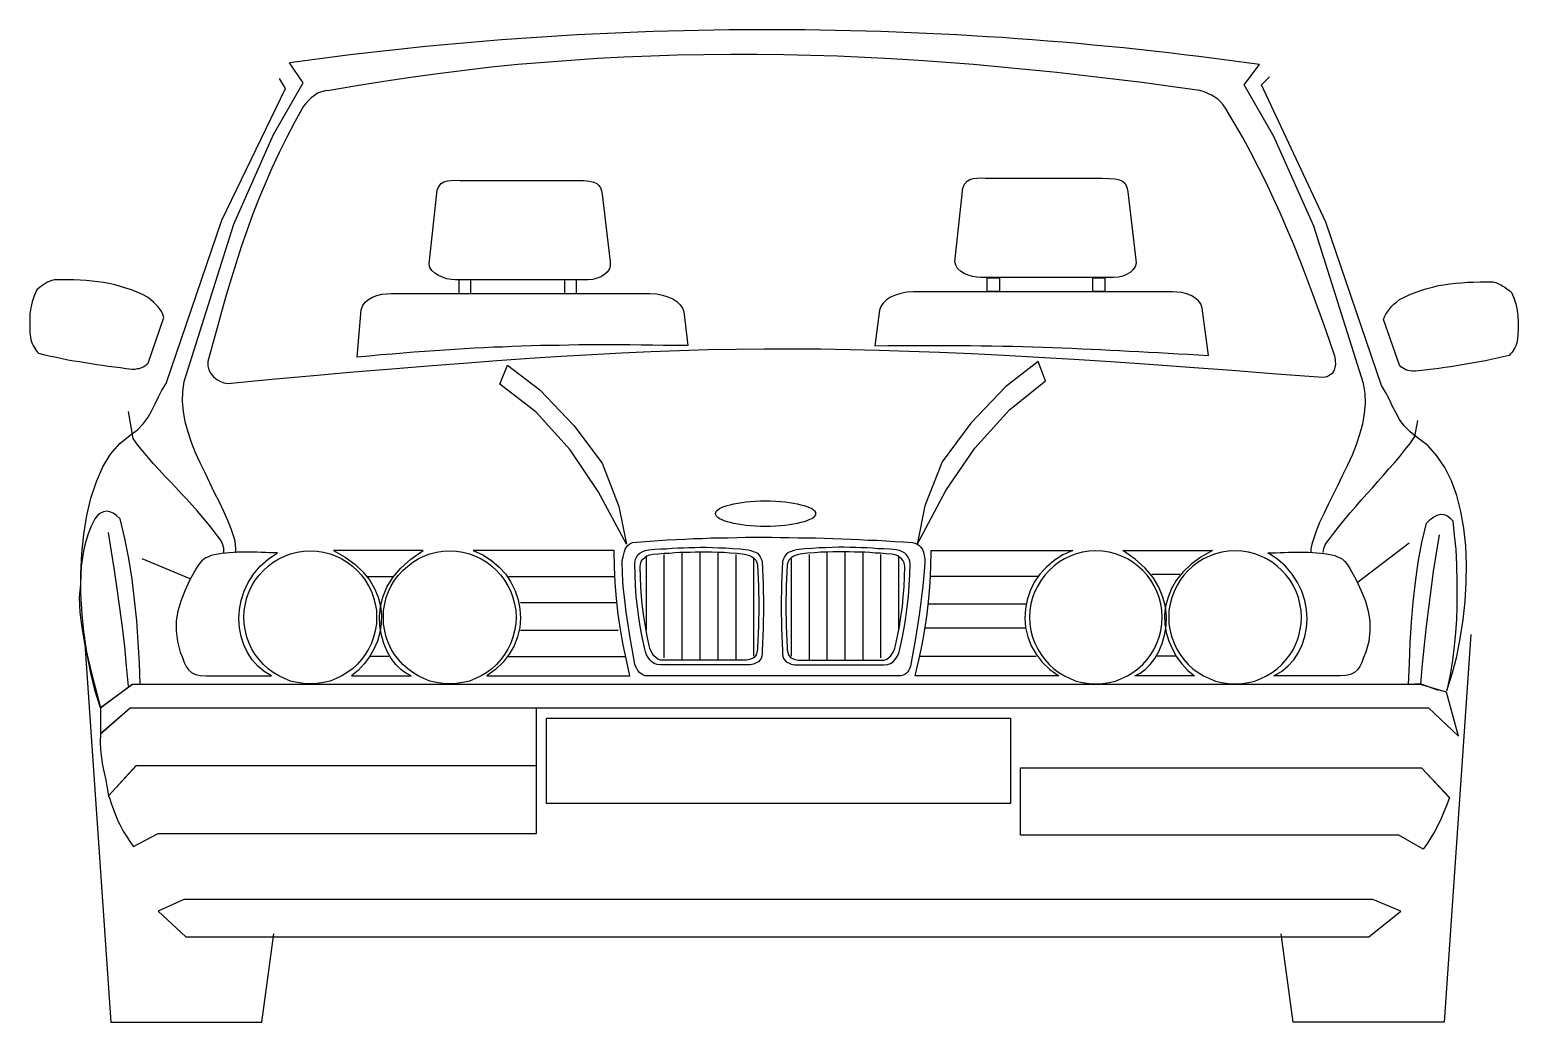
# Model space of a CAD drawing. Extents: x 644 to 857, y -40 to 102.
import ezdxf

# ---------------------------------------------------------------- set-up
doc = ezdxf.new("R2010")
doc.units = 0
doc.layers.add('7', color=7, linetype='CONTINUOUS')

msp = doc.modelspace()

# ---------------------------------------------------------------- linework, layer by layer
at = {"layer": '7', "linetype": 'CONTINUOUS'}
for points in [[(669.61, 54.23), (669.61, 53.61), (669.75, 53.03), (670.02, 52.51), (670.4, 52.03), (670.88, 51.65), (671.4, 51.34), (671.91, 51.17), (672.46, 51.1), (678.75, 51.69), (684.73, 52.2), (690.44, 52.72), (695.9, 53.17), (701.12, 53.61), (706.14, 53.99), (710.95, 54.37), (715.62, 54.68), (720.13, 54.99), (724.49, 55.23), (728.75, 55.47), (732.91, 55.64), (737.03, 55.78), (741.09, 55.92), (745.11, 55.98), (749.13, 56.02), (753.15, 56.05), (757.24, 56.02), (761.36, 55.95), (765.55, 55.85), (769.81, 55.71), (774.21, 55.57), (778.75, 55.37), (783.46, 55.12), (788.34, 54.85), (793.39, 54.54), (798.68, 54.2), (804.18, 53.82), (809.95, 53.41), (816, 52.96), (822.35, 52.48), (829.02, 51.96), (829.61, 52.1), (830.05, 52.34), (830.4, 52.62), (830.64, 52.96), (830.77, 53.37), (830.84, 53.82), (830.81, 54.3), (830.74, 54.82), (829.95, 57.22), (829.12, 59.56), (828.3, 61.89), (827.44, 64.23), (826.58, 66.5), (825.72, 68.77), (824.79, 71.03), (823.87, 73.23), (822.91, 75.47), (821.91, 77.63), (820.88, 79.8), (819.81, 81.96), (818.71, 84.09), (817.54, 86.22), (816.34, 88.32), (815.1, 90.42), (814.76, 90.9), (814.38, 91.31), (814, 91.69), (813.56, 92), (813.08, 92.27), (812.56, 92.51), (812.01, 92.75), (811.39, 92.96), (807.24, 93.54), (803.15, 94.09), (799.06, 94.57), (795, 95.06), (790.98, 95.5), (786.96, 95.91), (783.01, 96.29), (779.06, 96.64), (775.14, 96.94), (771.22, 97.22), (767.34, 97.46), (763.46, 97.67), (759.61, 97.84), (755.76, 97.94), (751.95, 98.04), (748.13, 98.08), (744.32, 98.08), (740.5, 98.04), (736.69, 97.98), (732.91, 97.87), (729.09, 97.7), (725.31, 97.5), (721.5, 97.25), (717.72, 96.94), (713.91, 96.64), (710.09, 96.26), (706.28, 95.81), (702.46, 95.33), (698.61, 94.81), (694.77, 94.23), (690.88, 93.61), (687, 92.96), (686.38, 92.92), (685.83, 92.75), (685.28, 92.55), (684.83, 92.24), (684.39, 91.89), (683.98, 91.51), (683.63, 91.1), (683.29, 90.69), (682.05, 88.49), (680.88, 86.29), (679.78, 84.09), (678.75, 81.86), (677.79, 79.63), (676.86, 77.39), (676, 75.16), (675.18, 72.89), (674.39, 70.62), (673.63, 68.32), (672.94, 66.02), (672.22, 63.68), (671.57, 61.34), (670.92, 59.01), (670.26, 56.64), (669.61, 54.23)], [(673.6, 26.88), (673.6, 27.46), (673.56, 28.01), (673.49, 28.56), (673.32, 29.15), (672.94, 30.31), (672.46, 31.52), (671.91, 32.79), (671.26, 34.13), (670.57, 35.47), (669.89, 36.88), (669.2, 38.29), (668.51, 39.73), (667.86, 41.17), (667.28, 42.65), (666.79, 44.13), (666.38, 45.61), (666.11, 47.08), (665.97, 48.53), (666.04, 49.94), (666.24, 51.34), (673.32, 73.85), (678.99, 86.67), (683.25, 94.06), (681.3, 96.91)], [(827.34, 26.91), (827.34, 27.46), (827.41, 27.87), (827.51, 28.32), (827.72, 28.87), (828.09, 30.04), (828.57, 31.24), (829.16, 32.51), (829.78, 33.85), (830.46, 35.19), (831.19, 36.6), (831.87, 38.01), (832.56, 39.45), (833.21, 40.9), (833.8, 42.38), (834.28, 43.85), (834.69, 45.33), (834.97, 46.81), (835.1, 48.25), (835.03, 49.66), (834.83, 51.07), (827.72, 73.58), (822.01, 86.39), (817.75, 93.78), (819.92, 96.64)], [(654.25, 4.72), (658.79, 8.12), (659.92, 8.12), (659.82, 11.11), (659.65, 14.13), (659.44, 17.15), (659.13, 20.14), (658.79, 23.13), (658.31, 26.05), (657.76, 28.94), (657.07, 31.76), (656.55, 32.2), (656.07, 32.55), (655.59, 32.75), (655.14, 32.82), (654.7, 32.75), (654.25, 32.55), (653.84, 32.2), (653.43, 31.76), (652.91, 30.69), (652.5, 29.59), (652.15, 28.49), (651.88, 27.39), (651.67, 26.22), (651.5, 24.99), (651.43, 23.72), (651.4, 22.38), (651.23, 20.45), (651.3, 18.39), (651.57, 16.23), (651.98, 13.96), (652.5, 11.66), (653.08, 9.32), (653.7, 6.98), (654.25, 4.72), (653.49, 7.12), (652.88, 9.66), (652.33, 12.38), (651.92, 15.2), (651.64, 18.08), (651.47, 21), (651.47, 23.89), (651.61, 26.78), (651.88, 29.56), (652.29, 32.2), (652.88, 34.71), (653.67, 37.05), (654.59, 39.15), (655.7, 40.97), (657, 42.48), (658.51, 43.68), (659.54, 44.47), (660.37, 45.33), (661.06, 46.26), (661.6, 47.22), (662.09, 48.18), (662.53, 49.18), (663.05, 50.14), (663.63, 51.1), (671.6, 74.44), (680.71, 93.23), (679.85, 94.64)], [(845.55, 7.22), (842.94, 8.15), (841.26, 8.08), (841.36, 11.07), (841.49, 13.99), (841.67, 16.95), (841.91, 19.83), (842.22, 22.69), (842.63, 25.54), (843.14, 28.36), (843.83, 31.14), (844.35, 31.62), (844.86, 32), (845.34, 32.24), (845.82, 32.38), (846.27, 32.34), (846.72, 32.2), (847.17, 31.9), (847.58, 31.45), (847.78, 29.39), (847.99, 27.36), (848.09, 25.16), (848.16, 22.62), (848.16, 20.9), (848.13, 19.15), (848.09, 17.33), (847.96, 15.47), (847.78, 13.55), (847.54, 11.52), (847.2, 9.42), (846.72, 7.22), (847.47, 9.59), (848.13, 12.07), (848.64, 14.64), (849.06, 17.29), (849.36, 19.97), (849.5, 22.62), (849.54, 25.26), (849.43, 27.87), (849.16, 30.38), (848.71, 32.79), (848.13, 35.06), (847.37, 37.19), (846.44, 39.08), (845.31, 40.76), (844, 42.2), (842.49, 43.37), (841.46, 44.16), (840.64, 45.02), (839.95, 45.95), (839.43, 46.91), (838.92, 47.87), (838.47, 48.87), (837.96, 49.83), (837.37, 50.8), (829.4, 74.13), (820.22, 93.78), (821.36, 94.92)], [(704.94, 65.91), (704.39, 65.95), (703.77, 66.05), (703.15, 66.26), (702.57, 66.5), (702.05, 66.84), (701.64, 67.22), (701.36, 67.67), (701.26, 68.18), (702.39, 78.7), (702.64, 79.25), (702.98, 79.66), (703.36, 79.9), (703.84, 80.04), (704.39, 80.11), (704.97, 80.14), (705.62, 80.11), (706.35, 80.11), (722.29, 80.11), (723.32, 80.07), (724.15, 80), (724.77, 79.87), (725.21, 79.66), (725.52, 79.39), (725.73, 79.04), (725.86, 78.63), (725.97, 78.15), (727.1, 68.46), (727.14, 67.94), (727, 67.46), (726.69, 67.01), (726.31, 66.64), (725.8, 66.33), (725.25, 66.12), (724.63, 65.95), (723.97, 65.91), (704.94, 65.91)], [(780.09, 66.22), (779.54, 66.26), (778.92, 66.36), (778.3, 66.57), (777.72, 66.81), (777.2, 67.15), (776.79, 67.53), (776.51, 67.98), (776.41, 68.49), (777.54, 79.01), (777.79, 79.56), (778.13, 79.97), (778.51, 80.21), (778.99, 80.35), (779.54, 80.42), (780.12, 80.45), (780.78, 80.42), (781.5, 80.42), (797.44, 80.42), (798.47, 80.38), (799.3, 80.31), (799.92, 80.18), (800.36, 79.97), (800.67, 79.69), (800.88, 79.35), (801.02, 78.94), (801.12, 78.46), (802.25, 68.77), (802.29, 68.25), (802.15, 67.77), (801.84, 67.32), (801.46, 66.95), (800.95, 66.64), (800.4, 66.43), (799.78, 66.26), (799.13, 66.22), (780.09, 66.22)], [(782.77, 66.19), (782.77, 64.2), (781.02, 64.2), (781.02, 66.19), (782.77, 66.19)], [(797.85, 66.19), (797.85, 64.2), (796.1, 64.2), (796.1, 66.19), (797.85, 66.19)], [(645.42, 55.4), (646.28, 55.19), (647.1, 54.99), (647.96, 54.82), (648.79, 54.64), (649.61, 54.47), (650.44, 54.33), (651.26, 54.2), (652.09, 54.06), (652.91, 53.92), (653.74, 53.78), (654.56, 53.68), (655.42, 53.54), (656.24, 53.44), (657.1, 53.34), (657.93, 53.24), (658.79, 53.13), (659.2, 53.13), (659.54, 53.2), (659.85, 53.24), (660.13, 53.34), (660.37, 53.48), (660.61, 53.61), (660.85, 53.78), (661.06, 53.99), (663.32, 60.52), (663.19, 60.93), (663.01, 61.31), (662.77, 61.65), (662.5, 62.03), (662.19, 62.38), (661.85, 62.72), (661.47, 63.03), (661.06, 63.37), (660.26, 63.79), (659.48, 64.13), (658.68, 64.44), (657.89, 64.71), (657.1, 64.95), (656.31, 65.16), (655.49, 65.36), (654.7, 65.5), (653.87, 65.61), (653.05, 65.71), (652.19, 65.78), (651.33, 65.85), (650.47, 65.88), (649.54, 65.91), (648.65, 65.91), (647.69, 65.91), (647.28, 65.81), (646.9, 65.64), (646.59, 65.5), (646.28, 65.3), (646, 65.13), (645.73, 64.92), (645.45, 64.68), (645.15, 64.47), (644.77, 63.61), (644.49, 62.75), (644.29, 61.89), (644.18, 61.04), (644.15, 60.14), (644.15, 59.25), (644.18, 58.32), (644.29, 57.36), (644.39, 57.05), (644.49, 56.77), (644.63, 56.5), (644.77, 56.26), (644.9, 56.02), (645.04, 55.81), (645.21, 55.61), (645.42, 55.4)], [(690.95, 54.85), (691.54, 61.62), (691.74, 62.2), (692.09, 62.72), (692.57, 63.1), (693.12, 63.41), (693.77, 63.65), (694.46, 63.82), (695.14, 63.89), (695.8, 63.92), (732.81, 63.92), (733.73, 63.89), (734.59, 63.72), (735.38, 63.48), (736.07, 63.17), (736.66, 62.79), (737.14, 62.34), (737.44, 61.86), (737.65, 61.34), (738.2, 56.5), (736.45, 56.53), (734.76, 56.53), (733.15, 56.57), (731.53, 56.57), (729.95, 56.6), (728.44, 56.6), (726.96, 56.6), (725.49, 56.6), (724.04, 56.6), (722.63, 56.6), (721.22, 56.57), (719.85, 56.53), (718.51, 56.53), (717.14, 56.5), (715.8, 56.46), (714.46, 56.4), (713.12, 56.36), (711.78, 56.29), (710.44, 56.26), (709.06, 56.19), (707.69, 56.12), (706.31, 56.02), (704.9, 55.95), (703.49, 55.85), (702.05, 55.74), (700.57, 55.64), (699.06, 55.54), (697.52, 55.4), (695.93, 55.26), (694.32, 55.16), (692.67, 54.99), (690.95, 54.85)], [(705.49, 65.91), (705.49, 63.92), (707.2, 63.92), (707.2, 65.91), (705.49, 65.91)], [(720.57, 65.91), (720.57, 63.92), (722.29, 63.92), (722.29, 65.91), (720.57, 65.91)], [(812.63, 55.09), (811.74, 61.86), (811.53, 62.44), (811.19, 62.96), (810.71, 63.34), (810.16, 63.65), (809.5, 63.89), (808.82, 64.06), (808.13, 64.13), (807.48, 64.16), (770.47, 64.16), (769.54, 64.13), (768.68, 63.96), (767.89, 63.72), (767.2, 63.41), (766.62, 63.03), (766.14, 62.58), (765.83, 62.1), (765.62, 61.58), (764.97, 56.46), (766.82, 56.5), (768.61, 56.5), (770.36, 56.53), (772.08, 56.53), (773.76, 56.53), (775.41, 56.53), (777.03, 56.53), (778.61, 56.5), (780.16, 56.46), (781.67, 56.46), (783.18, 56.43), (784.66, 56.4), (786.1, 56.36), (787.55, 56.33), (788.95, 56.26), (790.36, 56.22), (791.74, 56.16), (793.15, 56.12), (794.52, 56.05), (795.86, 55.98), (797.23, 55.92), (798.61, 55.85), (799.95, 55.78), (801.32, 55.71), (802.7, 55.64), (804.07, 55.57), (805.48, 55.5), (806.86, 55.4), (808.3, 55.33), (809.71, 55.26), (811.15, 55.16), (812.63, 55.09)], [(855.62, 55.09), (854.76, 54.88), (853.93, 54.68), (853.08, 54.51), (852.25, 54.33), (851.39, 54.16), (850.57, 54.03), (849.74, 53.89), (848.92, 53.75), (848.09, 53.61), (847.27, 53.48), (846.44, 53.37), (845.58, 53.24), (844.76, 53.13), (843.9, 53.03), (843.08, 52.93), (842.22, 52.82), (841.8, 52.82), (841.46, 52.89), (841.15, 52.93), (840.88, 53.03), (840.64, 53.17), (840.4, 53.3), (840.15, 53.48), (839.95, 53.68), (837.68, 60.21), (837.82, 60.62), (837.99, 61), (838.23, 61.34), (838.51, 61.72), (838.82, 62.07), (839.16, 62.41), (839.54, 62.72), (839.95, 63.06), (840.74, 63.48), (841.53, 63.82), (842.32, 64.13), (843.11, 64.4), (843.9, 64.64), (844.69, 64.85), (845.52, 65.06), (846.31, 65.19), (847.13, 65.3), (847.96, 65.4), (848.81, 65.47), (849.67, 65.54), (850.53, 65.57), (851.46, 65.61), (852.35, 65.61), (853.32, 65.61), (853.73, 65.5), (854.11, 65.33), (854.42, 65.19), (854.72, 64.99), (855, 64.82), (855.31, 64.61), (855.62, 64.37), (855.93, 64.16), (856.31, 63.3), (856.58, 62.44), (856.79, 61.58), (856.89, 60.73), (856.93, 59.83), (856.93, 58.94), (856.89, 58.01), (856.79, 57.05), (856.68, 56.74), (856.58, 56.46), (856.44, 56.19), (856.31, 55.95), (856.17, 55.71), (856, 55.5), (855.82, 55.3), (855.62, 55.09)], [(712.46, 53.68), (717.07, 50.18), (721.91, 45.09), (725.97, 39.7), (728.37, 33.48), (729.44, 28.12), (725.42, 35.64), (721.4, 41.59), (716.52, 46.98), (711.36, 51), (712.46, 53.68)], [(788.3, 54.2), (783.63, 50.62), (778.68, 45.4), (774.56, 39.9), (772.08, 33.58), (770.98, 28.08), (775.11, 35.78), (779.23, 41.83), (784.18, 47.32), (789.37, 51.45), (788.3, 54.2)], [(671.91, 26.88), (671.88, 27.53), (671.71, 28.15), (671.47, 28.7), (671.09, 29.18), (670.37, 30.14), (669.65, 31.04), (668.89, 31.93), (668.13, 32.82), (667.38, 33.68), (666.59, 34.54), (665.8, 35.37), (665.01, 36.23), (664.22, 37.05), (663.43, 37.87), (662.64, 38.73), (661.85, 39.59), (661.09, 40.49), (660.37, 41.38), (659.61, 42.27), (658.92, 43.23), (658.24, 47.08)], [(829.06, 26.91), (829.12, 27.5), (829.33, 28.01), (829.61, 28.46), (829.98, 28.91), (830.71, 29.87), (831.43, 30.8), (832.18, 31.72), (832.94, 32.62), (833.69, 33.51), (834.49, 34.4), (835.28, 35.3), (836.07, 36.19), (836.86, 37.08), (837.65, 37.98), (838.44, 38.87), (839.23, 39.76), (839.98, 40.66), (840.7, 41.59), (841.46, 42.51), (842.15, 43.48), (842.56, 45.81)], [(749.33, 34.3), (750.06, 34.3), (750.78, 34.27), (751.46, 34.23), (752.12, 34.16), (752.74, 34.09), (753.32, 33.99), (753.87, 33.89), (754.38, 33.75), (754.83, 33.65), (755.24, 33.51), (755.62, 33.34), (755.93, 33.2), (756.17, 33.03), (756.34, 32.86), (756.45, 32.65), (756.48, 32.48), (756.45, 32.31), (756.34, 32.1), (756.17, 31.93), (755.93, 31.76), (755.62, 31.62), (755.24, 31.45), (754.83, 31.31), (754.38, 31.21), (753.87, 31.07), (753.32, 30.97), (752.74, 30.86), (752.12, 30.8), (751.46, 30.73), (750.78, 30.69), (750.06, 30.66), (749.33, 30.66), (748.61, 30.66), (747.89, 30.69), (747.2, 30.73), (746.55, 30.8), (745.93, 30.86), (745.35, 30.97), (744.8, 31.07), (744.28, 31.21), (743.84, 31.31), (743.42, 31.45), (743.05, 31.62), (742.74, 31.76), (742.5, 31.93), (742.32, 32.1), (742.22, 32.31), (742.19, 32.48), (742.22, 32.65), (742.32, 32.86), (742.5, 33.03), (742.74, 33.2), (743.05, 33.34), (743.42, 33.51), (743.84, 33.65), (744.28, 33.75), (744.8, 33.89), (745.35, 33.99), (745.93, 34.09), (746.55, 34.16), (747.2, 34.23), (747.89, 34.27), (748.61, 34.3), (749.33, 34.3)], [(658.24, 7.84), (658, 10.69), (657.72, 13.51), (657.41, 16.26), (657.04, 19.01), (656.66, 21.72), (656.24, 24.4), (655.83, 27.08), (655.42, 29.77)], [(728.85, 25.78), (728.96, 26.29), (729.06, 26.71), (729.16, 27.08), (729.27, 27.39), (729.44, 27.67), (729.64, 27.91), (729.95, 28.15), (730.33, 28.36), (731.57, 28.46), (732.81, 28.56), (734.04, 28.63), (735.28, 28.73), (736.55, 28.8), (737.79, 28.84), (739.03, 28.91), (740.26, 28.94), (741.5, 29.01), (742.74, 29.04), (743.97, 29.04), (745.25, 29.08), (746.48, 29.11), (747.72, 29.11), (748.96, 29.11), (750.23, 29.11), (751.46, 29.08), (752.7, 29.08), (753.97, 29.04), (755.21, 29.04), (756.48, 29.01), (757.72, 28.97), (758.96, 28.94), (760.23, 28.87), (761.5, 28.84), (762.74, 28.77), (764.01, 28.7), (765.28, 28.67), (766.51, 28.6), (767.79, 28.49), (769.06, 28.43), (770.33, 28.36), (770.85, 28.22), (771.22, 27.98), (771.53, 27.7), (771.77, 27.36), (771.91, 26.95), (772.01, 26.5), (772.08, 26.02), (772.08, 25.5), (771.94, 23.58), (771.77, 21.72), (771.53, 19.83), (771.29, 18.01), (771.02, 16.16), (770.71, 14.34), (770.36, 12.52), (770.05, 10.69), (769.95, 10.38), (769.81, 10.11), (769.68, 9.87), (769.47, 9.66), (769.26, 9.49), (768.99, 9.39), (768.68, 9.32), (768.27, 9.29), (732.39, 9.29), (732.08, 9.32), (731.77, 9.42), (731.53, 9.59), (731.29, 9.8), (731.09, 10.08), (730.92, 10.35), (730.74, 10.66), (730.64, 10.97), (730.3, 12.86), (729.99, 14.71), (729.68, 16.57), (729.4, 18.39), (729.2, 20.18), (728.99, 22.03), (728.89, 23.89), (728.85, 25.78)], [(730.64, 25.37), (730.67, 25.68), (730.74, 25.99), (730.88, 26.26), (731.09, 26.57), (731.36, 26.81), (731.71, 27.02), (732.12, 27.19), (732.6, 27.33), (733.49, 27.39), (734.35, 27.43), (735.18, 27.46), (736, 27.53), (736.79, 27.57), (737.58, 27.6), (738.37, 27.63), (739.2, 27.63), (740.02, 27.67), (740.85, 27.67), (741.74, 27.63), (742.63, 27.6), (743.6, 27.57), (744.63, 27.5), (745.69, 27.43), (746.83, 27.33), (747.24, 27.22), (747.58, 27.08), (747.89, 26.95), (748.17, 26.81), (748.37, 26.57), (748.58, 26.33), (748.72, 26.02), (748.85, 25.64), (748.99, 22.38), (749.02, 19.25), (748.99, 16.12), (748.85, 12.86), (748.85, 12.45), (748.78, 12.1), (748.68, 11.79), (748.51, 11.52), (748.3, 11.31), (747.99, 11.14), (747.62, 10.97), (747.14, 10.87), (734.32, 10.87), (733.84, 10.9), (733.42, 11.07), (733.05, 11.28), (732.77, 11.59), (732.53, 11.93), (732.32, 12.31), (732.15, 12.72), (732.05, 13.13), (731.74, 14.64), (731.47, 16.12), (731.23, 17.63), (731.02, 19.15), (730.85, 20.66), (730.74, 22.2), (730.67, 23.79), (730.64, 25.37)], [(769.99, 25.37), (769.95, 25.68), (769.88, 25.99), (769.71, 26.26), (769.5, 26.57), (769.23, 26.81), (768.89, 27.02), (768.47, 27.19), (767.99, 27.33), (767.1, 27.39), (766.24, 27.43), (765.42, 27.46), (764.59, 27.53), (763.8, 27.57), (763.01, 27.6), (762.22, 27.63), (761.39, 27.63), (760.57, 27.67), (759.75, 27.67), (758.85, 27.63), (757.96, 27.6), (757, 27.57), (755.97, 27.5), (754.9, 27.43), (753.77, 27.33), (753.35, 27.22), (753.01, 27.08), (752.7, 26.95), (752.43, 26.81), (752.22, 26.57), (752.02, 26.33), (751.88, 26.02), (751.74, 25.64), (751.6, 22.38), (751.57, 19.25), (751.6, 16.12), (751.74, 12.86), (751.74, 12.45), (751.81, 12.1), (751.91, 11.79), (752.08, 11.52), (752.29, 11.31), (752.6, 11.14), (752.98, 10.97), (753.46, 10.87), (766.27, 10.87), (766.76, 10.9), (767.17, 11.07), (767.55, 11.28), (767.82, 11.59), (768.06, 11.93), (768.27, 12.31), (768.44, 12.72), (768.54, 13.13), (768.85, 14.64), (769.13, 16.12), (769.37, 17.63), (769.57, 19.15), (769.74, 20.66), (769.88, 22.2), (769.95, 23.79), (769.99, 25.37)], [(833.9, 22.62), (841.32, 28.32)], [(843.01, 8.15), (843.25, 10.97), (843.52, 13.72), (843.8, 16.4), (844.14, 19.01), (844.48, 21.59), (844.83, 24.2), (845.24, 26.81), (845.65, 29.46)], [(667.07, 23.17), (660.23, 26.02)], [(679.58, 26.88), (678.99, 26.88), (678.41, 26.88), (677.83, 26.91), (677.24, 26.91), (676.66, 26.95), (676.07, 26.95), (675.52, 26.95), (674.94, 26.95), (674.35, 26.95), (673.8, 26.95), (673.25, 26.91), (672.67, 26.88), (672.12, 26.84), (671.57, 26.78), (671.06, 26.71), (670.5, 26.6), (670.09, 26.5), (669.72, 26.33), (669.34, 26.16), (669.03, 25.95), (668.72, 25.68), (668.41, 25.37), (668.17, 25.02), (667.93, 24.65), (667.03, 23), (666.31, 21.45), (665.73, 19.97), (665.32, 18.56), (665.08, 17.15), (665.08, 15.71), (665.25, 14.23), (665.66, 12.69), (665.97, 11.9), (666.24, 11.21), (666.52, 10.63), (666.86, 10.15), (667.28, 9.77), (667.82, 9.49), (668.51, 9.35), (669.37, 9.29), (678.72, 9.29), (677.65, 9.9), (676.73, 10.66), (675.93, 11.59), (675.28, 12.62), (674.73, 13.72), (674.35, 14.92), (674.11, 16.16), (674.05, 17.46), (674.11, 18.77), (674.35, 20.07), (674.8, 21.38), (675.39, 22.62), (676.14, 23.82), (677.1, 24.95), (678.24, 25.99), (679.58, 26.88)], [(684.25, 27.15), (685.21, 27.12), (686.14, 26.95), (687.07, 26.74), (687.93, 26.4), (688.75, 26.02), (689.54, 25.54), (690.26, 24.99), (690.95, 24.37), (691.57, 23.68), (692.09, 22.96), (692.57, 22.17), (692.98, 21.35), (693.29, 20.49), (693.53, 19.59), (693.7, 18.63), (693.73, 17.67), (693.7, 16.71), (693.53, 15.74), (693.29, 14.85), (692.98, 13.96), (692.57, 13.13), (692.09, 12.34), (691.57, 11.62), (690.95, 10.94), (690.26, 10.32), (689.54, 9.77), (688.75, 9.29), (687.93, 8.91), (687.07, 8.56), (686.14, 8.36), (685.21, 8.19), (684.25, 8.15), (683.29, 8.19), (682.36, 8.36), (681.43, 8.56), (680.57, 8.91), (679.75, 9.29), (678.96, 9.77), (678.24, 10.32), (677.55, 10.94), (676.93, 11.62), (676.38, 12.34), (675.9, 13.13), (675.52, 13.96), (675.18, 14.85), (674.97, 15.74), (674.8, 16.71), (674.77, 17.67), (674.8, 18.63), (674.97, 19.59), (675.18, 20.49), (675.52, 21.35), (675.9, 22.17), (676.38, 22.96), (676.93, 23.68), (677.55, 24.37), (678.24, 24.99), (678.96, 25.54), (679.75, 26.02), (680.57, 26.4), (681.43, 26.74), (682.36, 26.95), (683.29, 27.12), (684.25, 27.15)], [(700.37, 27.19), (687.58, 27.19), (689.23, 26.26), (690.61, 25.26), (691.78, 24.16), (692.7, 23.03), (693.43, 21.79), (693.94, 20.56), (694.28, 19.28), (694.42, 18.01), (694.39, 16.74), (694.18, 15.47), (693.84, 14.27), (693.32, 13.1), (692.7, 12), (691.95, 11), (691.09, 10.08), (690.13, 9.29), (698.68, 9.29), (697.93, 9.66), (697.21, 10.21), (696.48, 10.94), (695.83, 11.79), (695.25, 12.79), (694.77, 13.93), (694.42, 15.13), (694.18, 16.43), (694.15, 17.77), (694.28, 19.15), (694.63, 20.56), (695.21, 21.96), (696.07, 23.34), (697.21, 24.68), (698.61, 25.99), (700.37, 27.19)], [(704.18, 27.15), (705.14, 27.12), (706.07, 26.95), (707, 26.74), (707.86, 26.4), (708.68, 26.02), (709.47, 25.54), (710.19, 24.99), (710.88, 24.37), (711.5, 23.68), (712.02, 22.96), (712.5, 22.17), (712.91, 21.35), (713.22, 20.49), (713.46, 19.59), (713.63, 18.63), (713.67, 17.67), (713.63, 16.71), (713.46, 15.74), (713.22, 14.85), (712.91, 13.96), (712.5, 13.13), (712.02, 12.34), (711.5, 11.62), (710.88, 10.94), (710.19, 10.32), (709.47, 9.77), (708.68, 9.29), (707.86, 8.91), (707, 8.56), (706.07, 8.36), (705.14, 8.19), (704.18, 8.15), (703.22, 8.19), (702.29, 8.36), (701.36, 8.56), (700.5, 8.91), (699.68, 9.29), (698.89, 9.77), (698.17, 10.32), (697.48, 10.94), (696.86, 11.62), (696.31, 12.34), (695.83, 13.13), (695.45, 13.96), (695.11, 14.85), (694.9, 15.74), (694.73, 16.71), (694.7, 17.67), (694.73, 18.63), (694.9, 19.59), (695.11, 20.49), (695.45, 21.35), (695.83, 22.17), (696.31, 22.96), (696.86, 23.68), (697.48, 24.37), (698.17, 24.99), (698.89, 25.54), (699.68, 26.02), (700.5, 26.4), (701.36, 26.74), (702.29, 26.95), (703.22, 27.12), (704.18, 27.15)], [(709.47, 9.29), (729.95, 9.29), (729.44, 11.52), (728.99, 13.72), (728.61, 15.92), (728.27, 18.12), (728.03, 20.35), (727.82, 22.58), (727.72, 24.85), (727.69, 27.19), (707.51, 27.19), (708.92, 26.57), (710.16, 25.78), (711.26, 24.85), (712.19, 23.82), (712.94, 22.69), (713.56, 21.45), (713.97, 20.18), (714.22, 18.87), (714.28, 17.53), (714.18, 16.19), (713.87, 14.89), (713.39, 13.58), (712.7, 12.38), (711.84, 11.24), (710.74, 10.21), (709.47, 9.29)], [(731.4, 24.92), (731.43, 25.19), (731.5, 25.47), (731.6, 25.74), (731.81, 25.99), (732.05, 26.22), (732.36, 26.43), (732.77, 26.57), (733.22, 26.71), (734.04, 26.74), (734.83, 26.81), (735.59, 26.84), (736.35, 26.91), (737.07, 26.95), (737.82, 26.98), (738.54, 26.98), (739.3, 27.02), (740.06, 27.02), (740.81, 27.02), (741.64, 27.02), (742.46, 26.98), (743.36, 26.95), (744.28, 26.88), (745.28, 26.81), (746.31, 26.71), (746.69, 26.6), (747.03, 26.5), (747.31, 26.36), (747.55, 26.22), (747.75, 26.02), (747.93, 25.81), (748.06, 25.5), (748.17, 25.16), (748.34, 22.14), (748.37, 19.28), (748.34, 16.4), (748.17, 13.37), (748.17, 13), (748.1, 12.69), (748.03, 12.38), (747.89, 12.14), (747.68, 11.93), (747.41, 11.76), (747.03, 11.62), (746.59, 11.52), (734.76, 11.52), (734.32, 11.55), (733.94, 11.69), (733.63, 11.9), (733.36, 12.17), (733.11, 12.52), (732.94, 12.86), (732.77, 13.24), (732.67, 13.62), (732.39, 14.99), (732.15, 16.36), (731.91, 17.77), (731.74, 19.18), (731.6, 20.59), (731.5, 22), (731.43, 23.44), (731.4, 24.92)], [(732.26, 26.33), (732.26, 15.81)], [(734.8, 26.64), (734.8, 11.86)], [(737.38, 26.91), (737.38, 11.55)], [(739.92, 26.91), (739.92, 11.55)], [(742.5, 26.91), (742.5, 11.55)], [(745.07, 26.64), (745.07, 11.55)], [(747.62, 26.05), (747.62, 12.1)], [(769.23, 24.92), (769.2, 25.19), (769.13, 25.47), (768.99, 25.74), (768.82, 25.99), (768.54, 26.22), (768.23, 26.43), (767.86, 26.57), (767.37, 26.71), (766.55, 26.74), (765.76, 26.81), (765, 26.84), (764.25, 26.91), (763.52, 26.95), (762.77, 26.98), (762.05, 26.98), (761.29, 27.02), (760.54, 27.02), (759.78, 27.02), (758.96, 27.02), (758.13, 26.98), (757.24, 26.95), (756.31, 26.88), (755.31, 26.81), (754.28, 26.71), (753.9, 26.6), (753.56, 26.5), (753.28, 26.36), (753.04, 26.22), (752.84, 26.02), (752.67, 25.81), (752.53, 25.5), (752.43, 25.16), (752.29, 22.14), (752.22, 19.28), (752.29, 16.4), (752.43, 13.37), (752.43, 13), (752.5, 12.69), (752.56, 12.38), (752.7, 12.14), (752.91, 11.93), (753.18, 11.76), (753.56, 11.62), (754.01, 11.52), (765.83, 11.52), (766.27, 11.55), (766.65, 11.69), (766.96, 11.9), (767.24, 12.17), (767.48, 12.52), (767.65, 12.86), (767.82, 13.24), (767.92, 13.62), (768.2, 14.99), (768.47, 16.36), (768.68, 17.77), (768.89, 19.18), (769.02, 20.59), (769.13, 22), (769.2, 23.44), (769.23, 24.92)], [(752.98, 26.05), (752.98, 12.1)], [(755.55, 26.64), (755.55, 11.55)], [(758.1, 26.91), (758.1, 11.55)], [(760.64, 26.91), (760.64, 11.55)], [(763.22, 26.91), (763.22, 11.55)], [(765.76, 26.64), (765.76, 11.86)], [(768.34, 26.33), (768.34, 15.81)], [(791.26, 9.29), (770.74, 9.29), (771.26, 11.52), (771.7, 13.72), (772.08, 15.92), (772.42, 18.12), (772.67, 20.35), (772.87, 22.58), (772.98, 24.85), (773.01, 27.19), (793.25, 27.19), (791.84, 26.57), (790.57, 25.78), (789.47, 24.85), (788.54, 23.82), (787.75, 22.69), (787.17, 21.45), (786.72, 20.18), (786.48, 18.87), (786.41, 17.53), (786.51, 16.19), (786.82, 14.89), (787.3, 13.58), (787.99, 12.38), (788.89, 11.24), (789.98, 10.21), (791.26, 9.29)], [(796.55, 27.15), (795.59, 27.12), (794.66, 26.95), (793.73, 26.74), (792.87, 26.4), (792.05, 26.02), (791.26, 25.54), (790.53, 24.99), (789.85, 24.37), (789.23, 23.68), (788.71, 22.96), (788.23, 22.17), (787.82, 21.35), (787.51, 20.49), (787.27, 19.59), (787.1, 18.63), (787.06, 17.67), (787.1, 16.71), (787.27, 15.74), (787.51, 14.85), (787.82, 13.96), (788.23, 13.13), (788.71, 12.34), (789.23, 11.62), (789.85, 10.94), (790.53, 10.32), (791.26, 9.77), (792.05, 9.29), (792.87, 8.91), (793.73, 8.56), (794.66, 8.36), (795.59, 8.19), (796.55, 8.15), (797.51, 8.19), (798.47, 8.36), (799.37, 8.56), (800.22, 8.91), (801.05, 9.29), (801.84, 9.77), (802.56, 10.32), (803.25, 10.94), (803.87, 11.62), (804.42, 12.34), (804.9, 13.13), (805.28, 13.96), (805.62, 14.85), (805.83, 15.74), (806, 16.71), (806.03, 17.67), (806, 18.63), (805.83, 19.59), (805.62, 20.49), (805.28, 21.35), (804.9, 22.17), (804.42, 22.96), (803.87, 23.68), (803.25, 24.37), (802.56, 24.99), (801.84, 25.54), (801.05, 26.02), (800.22, 26.4), (799.37, 26.74), (798.47, 26.95), (797.51, 27.12), (796.55, 27.15)], [(800.4, 27.19), (813.21, 27.19), (811.56, 26.26), (810.19, 25.26), (809.02, 24.16), (808.09, 23.03), (807.37, 21.79), (806.86, 20.56), (806.51, 19.28), (806.38, 18.01), (806.41, 16.74), (806.62, 15.47), (806.96, 14.27), (807.48, 13.1), (808.09, 12), (808.85, 11), (809.71, 10.08), (810.67, 9.29), (802.12, 9.29), (802.87, 9.66), (803.59, 10.21), (804.31, 10.94), (804.97, 11.79), (805.55, 12.79), (806.03, 13.93), (806.38, 15.13), (806.62, 16.43), (806.65, 17.77), (806.51, 19.15), (806.14, 20.56), (805.55, 21.96), (804.73, 23.34), (803.59, 24.68), (802.15, 25.99), (800.4, 27.19)], [(816.45, 27.15), (815.48, 27.12), (814.55, 26.95), (813.63, 26.74), (812.77, 26.4), (811.94, 26.02), (811.15, 25.54), (810.43, 24.99), (809.74, 24.37), (809.12, 23.68), (808.61, 22.96), (808.13, 22.17), (807.72, 21.35), (807.41, 20.49), (807.17, 19.59), (806.99, 18.63), (806.96, 17.67), (806.99, 16.71), (807.17, 15.74), (807.41, 14.85), (807.72, 13.96), (808.13, 13.13), (808.61, 12.34), (809.12, 11.62), (809.74, 10.94), (810.43, 10.32), (811.15, 9.77), (811.94, 9.29), (812.77, 8.91), (813.63, 8.56), (814.55, 8.36), (815.48, 8.19), (816.45, 8.15), (817.41, 8.19), (818.37, 8.36), (819.26, 8.56), (820.12, 8.91), (820.95, 9.29), (821.74, 9.77), (822.46, 10.32), (823.15, 10.94), (823.76, 11.62), (824.31, 12.34), (824.79, 13.13), (825.17, 13.96), (825.52, 14.85), (825.72, 15.74), (825.89, 16.71), (825.93, 17.67), (825.89, 18.63), (825.72, 19.59), (825.52, 20.49), (825.17, 21.35), (824.79, 22.17), (824.31, 22.96), (823.76, 23.68), (823.15, 24.37), (822.46, 24.99), (821.74, 25.54), (820.95, 26.02), (820.12, 26.4), (819.26, 26.74), (818.37, 26.95), (817.41, 27.12), (816.45, 27.15)], [(821.15, 26.88), (821.74, 26.88), (822.32, 26.88), (822.91, 26.91), (823.49, 26.91), (824.07, 26.95), (824.66, 26.95), (825.24, 26.95), (825.83, 26.95), (826.41, 26.95), (826.96, 26.95), (827.54, 26.91), (828.09, 26.88), (828.64, 26.84), (829.19, 26.78), (829.74, 26.71), (830.29, 26.6), (830.71, 26.5), (831.08, 26.33), (831.46, 26.16), (831.81, 25.95), (832.11, 25.68), (832.39, 25.37), (832.63, 25.02), (832.87, 24.65), (833.76, 23), (834.49, 21.45), (835.07, 19.97), (835.48, 18.56), (835.72, 17.15), (835.72, 15.71), (835.55, 14.23), (835.14, 12.69), (834.83, 11.9), (834.55, 11.21), (834.28, 10.63), (833.94, 10.15), (833.52, 9.77), (832.97, 9.49), (832.29, 9.35), (831.43, 9.29), (822.01, 9.29), (823.08, 9.9), (824, 10.66), (824.83, 11.59), (825.52, 12.62), (826.03, 13.72), (826.41, 14.92), (826.65, 16.16), (826.75, 17.46), (826.65, 18.77), (826.41, 20.07), (826, 21.38), (825.38, 22.62), (824.62, 23.82), (823.66, 24.95), (822.49, 25.99), (821.15, 26.88)], [(692.39, 23.51), (696.11, 23.51)], [(712.6, 23.48), (727.72, 23.48)], [(788.3, 23.48), (772.94, 23.48)], [(808.54, 23.79), (804.56, 23.79)], [(714.28, 19.8), (727.96, 19.8)], [(786.58, 19.52), (772.67, 19.52)], [(714.32, 15.81), (728.27, 15.81)], [(786.45, 16.09), (772.12, 16.09)], [(692.67, 12.1), (695.49, 12.1)], [(712.57, 12.07), (729.37, 12.07)], [(788.03, 12.07), (771.33, 12.07)], [(807.96, 12.1), (805.1, 12.1)], [(654.25, 4.72), (654.25, 1), (658.51, 4.72), (844.11, 4.72), (848.4, 0.7), (846.68, 6.98), (842.97, 8.08), (658.82, 8.08), (654.25, 4.72)], [(654.25, 1), (654.22, -0.16), (654.25, -1.26), (654.39, -2.4), (654.56, -3.46), (654.8, -4.56), (655.01, -5.63), (655.21, -6.73), (655.39, -7.83), (659.37, -3.53), (716.59, -3.53), (716.59, 4.68), (658.51, 4.68), (654.25, 1)], [(718.03, 3.27), (784.35, 3.27), (784.35, -8.96), (718.03, -8.96), (718.03, 3.27)], [(655.42, -7.83), (655.59, -8.27), (655.73, -8.76), (655.9, -9.2), (656.07, -9.65), (656.21, -10.1), (656.42, -10.58), (656.59, -11.02), (656.79, -11.5), (657.04, -11.95), (657.27, -12.43), (657.52, -12.88), (657.79, -13.32), (658.07, -13.77), (658.34, -14.22), (658.65, -14.66), (658.99, -15.11), (662.5, -13.22), (716.59, -13.22), (716.59, -3.57), (659.37, -3.57), (655.42, -7.83)], [(847.1, -8.1), (846.72, -9.13), (846.31, -10.13), (845.89, -11.09), (845.48, -11.99), (845, -12.91), (844.48, -13.77), (843.94, -14.63), (843.35, -15.49), (839.85, -13.46), (785.76, -13.46), (785.76, -3.84), (843.08, -3.84), (847.1, -8.1)], [(843.08, -3.84), (847.03, -8.1), (847.03, -8.1), (847.03, -8.03), (843.08, -3.84)], [(662.5, -24.32), (666.48, -28), (835.58, -28), (840.12, -24.32), (836.14, -22.64), (666.18, -22.64), (662.5, -24.32)]]:
    msp.add_lwpolyline(points, dxfattribs=at)
at = {"layer": '7'}
for points in [[(651.92, 15.2), (655.73, -40.2), (677.31, -40.2), (679.04, -27.55)], [(850.15, 15.2), (846.34, -40.2), (824.76, -40.2), (823.03, -27.55)]]:
    msp.add_lwpolyline(points, dxfattribs=at)
msp.add_arc((749.63, -395.98), 497.61, 81.88, 97.8931, dxfattribs=at)

doc.saveas('drawing.dxf')
